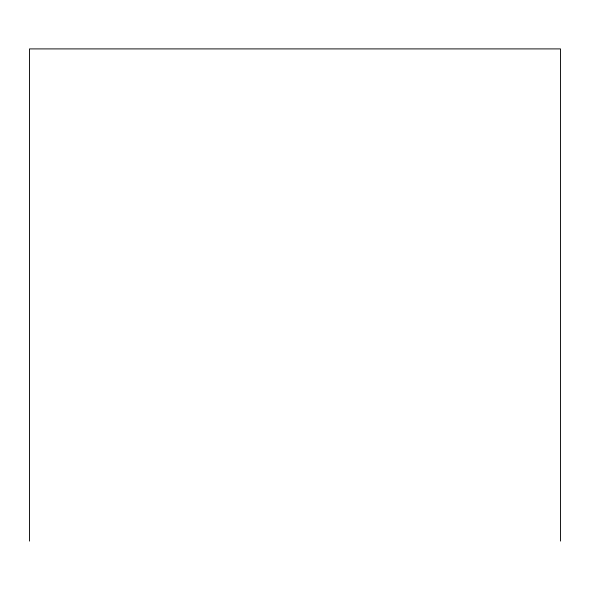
<?xml version="1.0" encoding="UTF-8"?>
<svg xmlns="http://www.w3.org/2000/svg" width="590" height="590" viewBox="0 0 590 590"><rect width="100%" height="100%" fill="white"/><g stroke="black" fill="none" stroke-linecap="round" stroke-linejoin="round"><path stroke-width="0.89" d="M560.5 541.096L560.5 48.904L29.5 48.904L29.5 541.096"/></g></svg>
